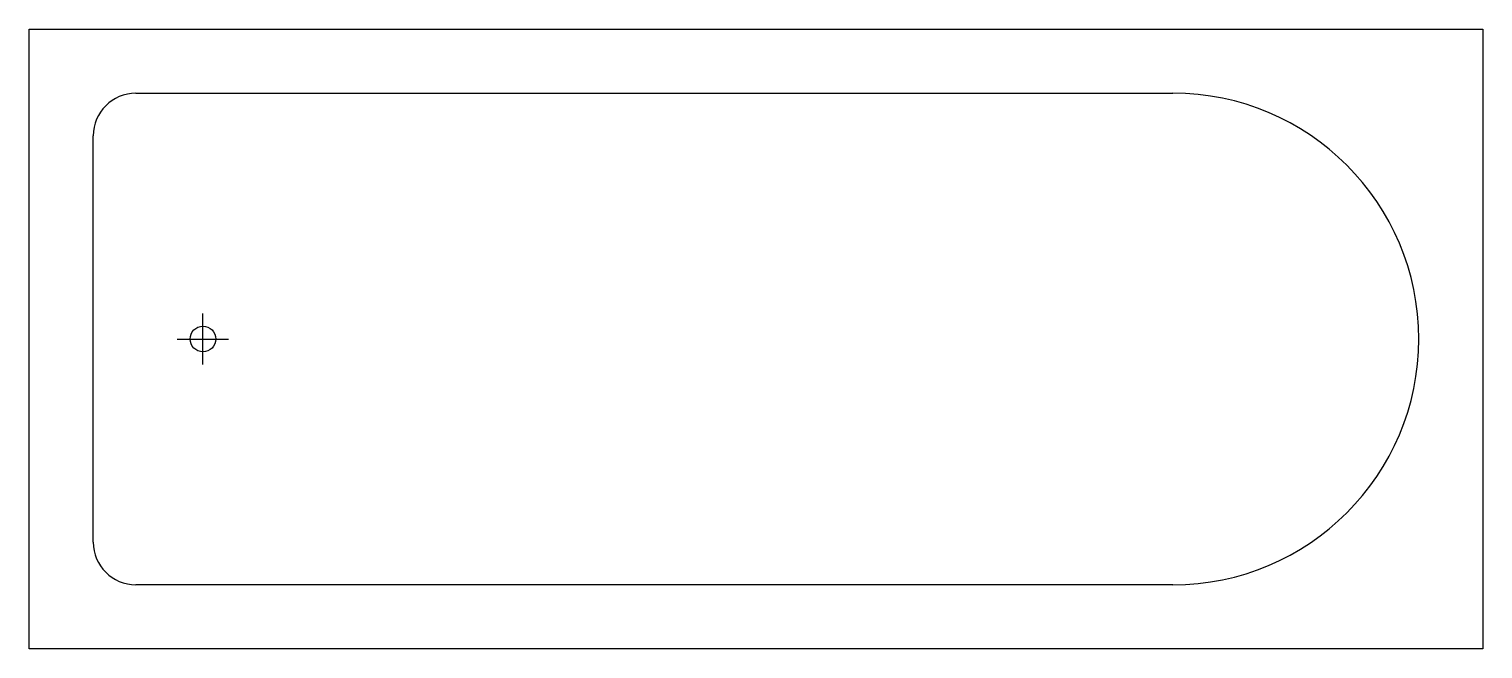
# Model space of a CAD drawing. Header units: millimetres. Extents: x 1000 to 2700, y -725 to 0.
import ezdxf

# ---------------------------------------------------------------- set-up
doc = ezdxf.new("R2010")
doc.units = ezdxf.units.MM
doc.layers.get('0').update_dxf_attribs({"color": 178, "lineweight": 25, "true_color": 0x000000})

msp = doc.modelspace()

# ---------------------------------------------------------------- linework, layer by layer
for p, q in [((1000, 0), (2700, 0)), ((1000, -725), (1000, 0)), ((2700, 0), (2700, -725)), ((1125, -75), (2337.5, -75)), ((1075, -600), (1075, -125)), ((1203.3, -392.5), (1203.3, -332.5)), ((1173.3, -362.5), (1233.3, -362.5)), ((2625, -362.5), (2625, -362.5)), ((2337.5, -650), (1125, -650)), ((2700, -725), (1000, -725))]:
    msp.add_line(p, q)
msp.add_circle((1203.3, -362.5), 15)
for centre, radius, start, end in [((1125, -125), 50, 90, 180), ((2337.5, -362.5), 287.5, 0, 90), ((2337.5, -362.5), 287.5, 270, 0), ((1125, -600), 50, 180, 270)]:
    msp.add_arc(centre, radius, start, end)

doc.saveas('drawing.dxf')
